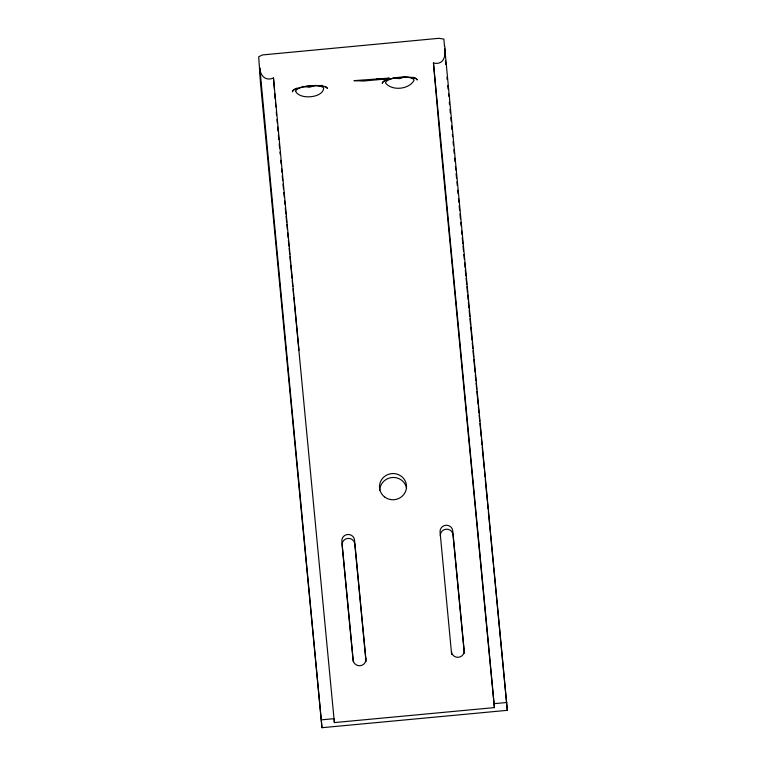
<?xml version="1.0" encoding="UTF-8"?>
<svg xmlns="http://www.w3.org/2000/svg" width="766" height="766" viewBox="0 0 766 766"><rect width="100%" height="100%" fill="white"/><g stroke="black" fill="none" stroke-linecap="round" stroke-linejoin="round"><path stroke-width="1.15" d="M444.615 45.682C446.252 53.716 444.845 65.723 433.451 62.994L439.579 133.045L494.367 707.602L334.378 722.587L293.818 297.265M315.621 85.294L309.56 87.257L303.269 86.453M405.434 76.744L399.44 78.62L393.236 77.883M386.035 78.965L389.195 78.094L353.969 80.66L363.438 81.024L386.035 78.965L376.709 79.003M298.979 350.273L273.462 77.988C265.543 81.579 259.942 75.394 259.798 67.772L321.979 727.7L507.312 710.331L444.979 50.422M321.442 719.858L334.11 718.671L334.378 722.587M494.367 707.602L494.099 703.676L506.776 702.489M444.51 46.448L443.878 39.095L438.822 38.319L262.499 54.932L258.688 56.761L260.45 82.632L260.986 82.661M411.428 78.103L409.609 77.596A14.315 4.433 -5.5 0 0 389.501 79.482L387.778 80.315A14.324 4.433 -5.5 0 0 385.528 82.996C391.972 91.211 409.13 89.488 414.042 80.325A14.324 4.433 -5.5 0 0 411.438 78.103M445.458 61.644L445.64 64.363M446.923 77.165L447.153 79.54M447.717 85.495L448.062 89.067M448.512 93.825L448.742 96.21M449.307 102.156L449.537 104.54M449.987 109.299L450.331 112.87M450.781 117.629L451.126 121.2M451.576 125.959L451.921 129.531M452.371 134.289L452.601 136.674M453.051 141.432L453.395 145.004M453.845 149.763L454.19 153.334M454.64 158.093L454.985 161.664M455.435 166.423L455.78 169.995M456.115 173.566L456.574 178.325M456.909 181.896L457.254 185.468M457.704 190.227L458.049 193.798M458.499 198.557L458.844 202.128M459.179 205.7L459.638 210.459M459.973 214.03L460.433 218.789M460.768 222.36L461.113 225.932M461.563 230.69L461.908 234.262M462.252 237.833L462.817 243.789M463.047 246.164L463.497 250.932M463.842 254.494L464.292 259.262M464.636 262.834L465.086 267.593M465.316 269.967L465.881 275.923M466.111 278.297L466.676 284.253M466.906 286.628L467.471 292.583M467.7 294.967L468.15 299.726M468.38 302.101L468.945 308.056M469.175 310.431L469.74 316.387M469.97 318.771L470.535 324.717M470.764 327.101L472.009 340.19M472.239 342.574L472.804 348.52M473.034 350.905L473.599 356.851M473.828 359.235L475.073 372.324M475.303 374.708L475.868 380.654M476.098 383.038L476.663 388.984M476.892 391.369L478.137 404.458M478.367 406.842L478.932 412.788M479.162 415.172L479.727 421.118M479.956 423.502L481.201 436.591M481.431 438.975L481.996 444.922M482.226 447.306L484.265 468.725M484.495 471.109L485.06 477.055M485.29 479.439L487.329 500.859M487.559 503.243L488.124 509.198M488.354 511.573L490.403 532.992M490.623 535.377L493.467 565.136M493.687 567.51L507.312 710.331M494.099 703.676L433.451 62.994M464.32 653.293L453.012 534.754A6.367 6.166 -3.9 0 0 446.09 529.201A6.367 6.166 -3.9 0 0 440.335 535.941M451.643 654.48L440.067 532.016A6.367 6.166 -3.9 0 1 445.822 525.284A6.367 6.166 -3.9 0 1 452.744 530.828L464.167 650.554A6.367 6.166 -3.9 0 1 458.413 657.285A6.367 6.166 -3.9 0 1 451.49 651.742M366.024 661.728L354.792 543.956A6.367 6.166 -3.9 0 0 347.869 538.412A6.367 6.166 -3.9 0 0 342.115 545.143L353.231 661.719M280.749 160.257L281.093 163.838M281.543 168.597L281.888 172.178M282.223 175.749L282.683 180.517M283.018 184.089L283.477 188.857M283.822 192.429L284.272 197.197M284.617 200.769L284.952 204.34M285.297 207.912L285.862 213.867M286.091 216.251L286.656 222.207M286.886 224.591L287.336 229.36M287.681 232.931L288.131 237.699M288.361 240.084L288.935 246.039M289.155 248.423L289.73 254.379M289.95 256.763L290.525 262.719M290.745 265.103L291.999 278.202M292.229 280.586L292.794 286.541M293.024 288.926L293.589 294.881M279.983 152.214L280.184 154.301M279.188 143.797L279.59 148.039M260.45 82.632L321.979 727.7M278.393 135.314L278.795 139.556M278.01 131.139L277.627 127.032M276.947 119.534L277.263 122.991M276.258 111.846L276.545 115.072M273.462 77.988L274.42 89.421M275.444 102.567L275.817 106.934M275.128 98.814L274.688 93.385M444.663 48.794L445.151 55.851M445.467 60.562L445.707 64.085M382.358 83.293A17.503 4.318 -5.4 0 1 392.738 78.343L406.296 77.069A17.503 4.318 -5.4 0 1 417.211 80.028A17.57 5.439 -5.5 0 0 412.797 77.232M382.33 83.302A17.57 5.439 -5.5 0 1 384.235 80.87M292.44 91.719A17.599 5.448 -5.5 0 1 296.557 88.195M320.944 85.371A17.599 5.448 -5.5 0 1 322.754 85.744M324.976 86.481A17.599 5.448 -5.5 0 1 327.331 88.454A17.503 4.318 -5.4 0 0 315.209 85.601L304.025 86.654A17.503 4.318 -5.4 0 0 292.468 91.719M379.745 490.183A13.529 13.108 -3.9 0 1 406.583 488.22M295.647 91.298C299.65 100.145 323.692 97.971 323.625 87.851A14.295 4.424 -5.5 0 0 319.422 86.108L317.258 85.792A14.295 4.424 -5.5 0 0 301.976 87.228L299.899 87.937A14.41 4.462 -5.5 0 0 296.002 90.436L295.647 91.298M365.87 658.99L354.524 540.03A6.367 6.166 -3.9 0 0 347.601 534.486A6.367 6.166 -3.9 0 0 341.847 541.217L353.193 660.177A6.367 6.166 -3.9 0 0 360.116 665.731A6.367 6.166 -3.9 0 0 365.87 658.99M384.465 496.856A13.529 13.108 -3.9 0 0 406.353 488.67A13.529 13.108 -3.9 0 0 388.18 474.422A13.529 13.108 -3.9 0 0 384.465 496.856"/></g></svg>
